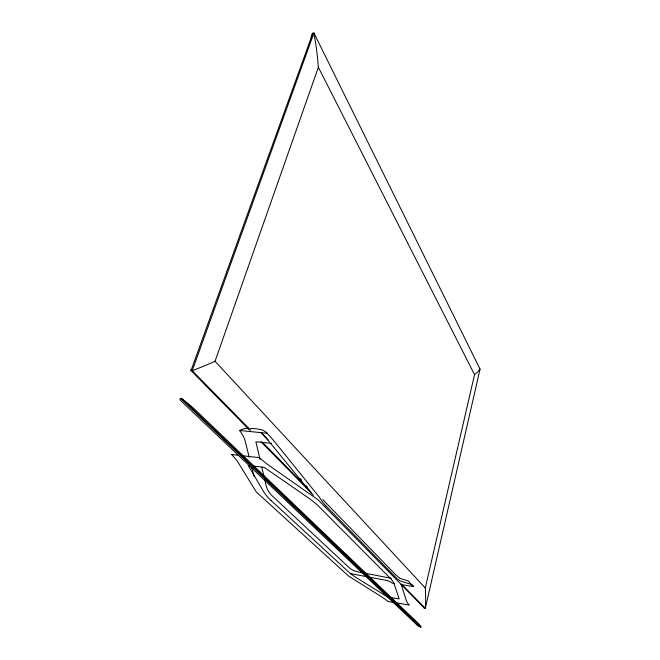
<?xml version="1.0" encoding="UTF-8"?>
<svg xmlns="http://www.w3.org/2000/svg" width="660" height="660" viewBox="0 0 660 660"><rect width="100%" height="100%" fill="white"/><g stroke="black" fill="none" stroke-linecap="round" stroke-linejoin="round"><path stroke-width="0.99" d="M311.215 36.646L312.312 33.619L313.921 33L480.043 369.146L425.296 608.363L424.05 607.86L423.052 606.276M401.486 584.075L425.296 608.363A180.79 137.404 47.7 0 0 425.287 587.986L474.54 374.608A167.145 41.77 -3.4 0 0 480.051 369.146L479.308 369.097M191.037 369.418L190.699 370.359L192.242 370.648A309.284 59.697 -7 0 0 215.036 361.259L318.367 67.254A259.091 197.934 75.2 0 0 313.929 33L192.242 370.648L250.684 430.262M312.848 33.082L191.037 370.557L249.398 429.973M249.224 457.256L244.984 440.319A88.819 51.282 -27.9 0 0 241.741 433.546L241.213 432.754A90.585 52.28 -27.9 0 0 239.464 430.46L243.713 428.802L248.556 428.224M180.865 398.722L182.077 398.83A166.914 49.747 20.4 0 1 196.185 410.743L417.739 622.9A100.864 20.427 15.2 0 1 421.03 627L420.222 626.86A2.698 0.553 14.2 0 1 417.978 625.919L180.518 400.397A4.546 1.526 18.8 0 1 180.865 398.722L420.222 626.86M250.503 428.323C256.039 429 263.117 428.521 267.168 433.265A94.058 12.193 56.6 0 1 269.305 435.625L270.039 436.45A92.161 11.93 56.6 0 1 276.136 443.603L319.481 497.343A105.047 43.667 -85 0 0 326.032 506.047M239.464 430.46L267.168 433.265M271.606 443.396L255.865 441.738L260.015 459.442M238.293 455.268L231.536 454.509A121.852 34.897 18.9 0 1 237.913 462.033L256.195 491.84L348.546 576.056L382.305 597.25A85.214 18.233 15.4 0 1 388.03 601.507L393.178 602.365M243.268 455.829L259.438 457.644A133.039 44.434 15 0 0 269.255 465.646L317.971 499.719L401.123 584.38L406.593 601.26A93.209 20.996 13.2 0 0 409.208 605.038L396.957 603.001M249.15 465.581L248.251 465.473L263.827 492.013A105.237 30.847 15 0 0 270.979 500.387M254.05 466.15L264.099 467.321L307.997 497.632A99.866 27.332 17 0 1 319.019 506.657L390.109 578.111A84.158 19.734 15.5 0 1 394.102 583.795M394.284 583.514L392.51 583.234A63.212 26.557 -33.1 0 0 391.231 582.351L390.761 582.079A62.024 26.062 -33.2 0 0 386.479 580.396L370.417 577.376M400.983 584.578L413.556 586.575L408.177 580.94L400.232 578.473M387.494 596.97L356.598 577.846A88.729 21.656 14 0 1 348.175 571.543L270.955 500.387M391.322 597.597L399.151 598.884L394.086 583.795M367.405 576.807L350.369 573.573M362.167 572.69L358.149 571.915A60.53 27.753 -34.9 0 1 349.189 567.674L272.308 495.957A71.585 38.709 -34 0 1 265.98 485.026L264.619 479.119M364.18 573.078L391.347 578.308M399.993 578.383L395.81 574.893L322.707 499.546M411.485 584.793L413.16 586.13M182.077 398.83L421.03 627M262.226 442.035L309.845 490.611M260.931 441.713L313.525 495.264M401.437 584.752L424.495 608.231M326.032 506.063L396.157 577.756A89.512 31.226 -83.5 0 0 401.313 581.378L410.644 584.207A65.885 5.602 57.4 0 1 412.409 585.503L412.682 585.742A67.204 5.717 57.4 0 1 413.556 586.575M261.253 432.663L268.15 439.816M215.036 361.259L425.287 587.986M261.962 433.43L269.503 442.043M270.295 442.984L311.198 493.004M300.292 478.516L301.595 480.109M306.166 485.694L307.469 487.294M318.367 67.254L474.54 374.608M251.724 467.222L253.968 476.19M261.855 467.313L263.926 476.165M311.173 37.694A7.334 6.22 83.8 0 1 311.182 37.166"/></g></svg>
